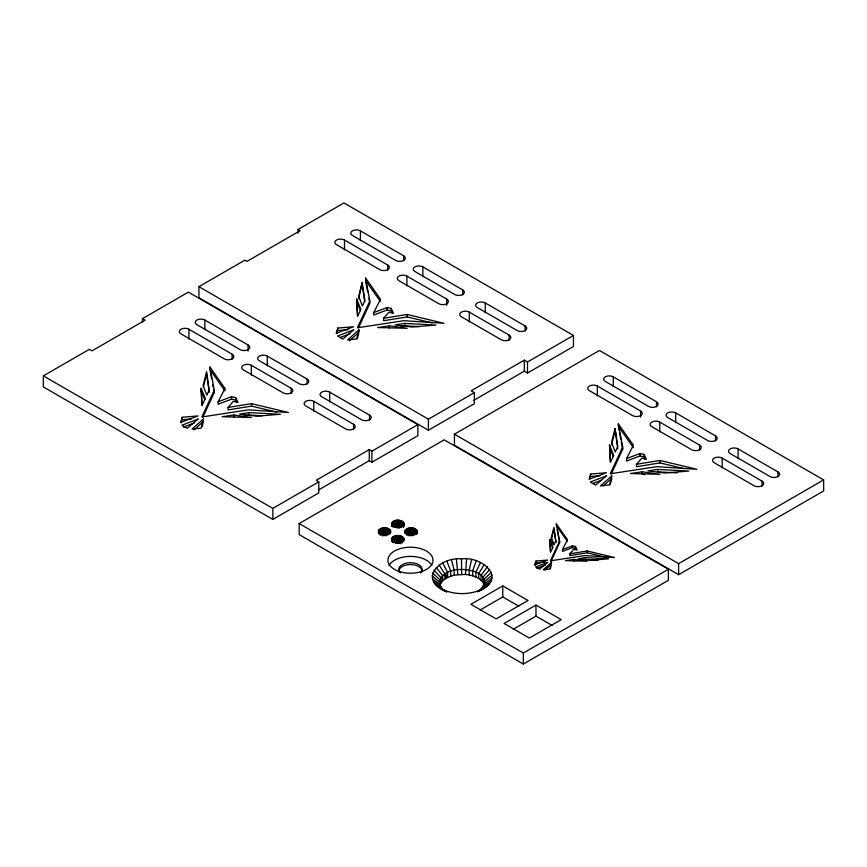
<?xml version="1.0" encoding="UTF-8"?>
<svg xmlns="http://www.w3.org/2000/svg" width="867" height="867" viewBox="0 0 867 867"><rect width="100%" height="100%" fill="white"/><g stroke="black" fill="none" stroke-linecap="round" stroke-linejoin="round"><path stroke-width="1.3" d="M404.033 523.57C403.036 528.762 392.903 528.783 391.656 523.722C393.336 518.163 405.637 519.138 404.033 526.031M417.32 531.243C416.323 536.435 406.179 536.456 404.932 531.395C406.612 525.836 418.924 526.8 417.32 533.693M438.355 586.861L446.884 591.966C417.233 580.489 438.973 556.701 461.493 558.901C483.201 556.018 507.997 579.34 478.064 591.587C504.616 568.925 437.987 559.052 439.602 584.564M393.542 526.139L393.856 521.067L393.856 527.201L397.715 526.356L401.638 527.103L401.638 520.969M466.576 559.085L465.471 574.42C472.472 575.179 480.665 577.487 484.057 584.282L484.057 579.373L491.361 572.231M378.478 530.788C378.586 536.326 388.871 536.5 390.735 531.85C389.955 526.659 380.765 526.616 378.478 530.788L378.478 533.248M391.656 539.057C393.119 534.137 403.285 534.202 404.011 539.512C402.039 543.999 392.979 543.988 391.656 539.057L391.656 541.517M471.54 559.768L469.188 570.02L469.188 574.929M202.098 426.683L203.377 421.514L193.915 429.891M358.949 329.883L356.705 338.921L347.591 339.929L358.949 329.883L358.949 332.332L349.488 340.709M357.345 338.791L358.624 333.622M551.542 562.38L549.884 569.077L543.143 569.814L551.542 562.38L550.437 568.665M610.205 484.783L611.809 478.313L603.291 485.856M442.755 562.986L447.6 572.437L446.191 578.094L442.69 580.706L440.002 584.824L440.002 579.915L432.622 572.957M203.42 386.736L206.617 374.208L209.348 392.112L206.617 371.748L203.106 385.533L206.823 395.211L209.348 389.662M358.678 296.351L362.178 282.566L364.92 300.47L362.395 306.018L358.678 296.351L358.678 298.801L362.178 282.566M551.336 537.573L553.937 527.374L555.964 542.439L553.937 529.184L551.336 539.382L551.336 537.573L554.089 544.725L555.964 540.618M615.039 428.547L611.538 442.333L615.256 452L617.781 446.462L615.039 428.547L617.781 448.911M611.538 444.782L615.039 430.997M182.265 417.255L180.629 422.478L198.023 415.922L182.265 417.255L181.279 422.847M337.837 328.062L336.201 333.296L353.595 326.74L337.837 328.062L336.851 333.654M535.925 561.036L534.701 564.905L547.586 560.06L535.925 561.036L535.112 565.436M590.698 474.054L589.051 479.278L606.456 472.721L590.698 474.054L590.037 478.595M476.221 560.927L472.699 570.887L472.699 575.796M209.912 367.055L209.912 369.505L224.943 390.854L224.943 388.405L209.912 367.055L214.268 390.139L201.859 416.962L248.439 409.863L288.418 412.486L251.582 403.664L228.075 407.447L228.075 409.896L251.582 406.124L276.584 412.107M202.986 416.973L214.268 392.588L214.268 390.139M392.383 313.312L391.245 310.863L387.115 309.985L373.72 315.046L373.72 312.597L380.515 299.223L365.484 277.863L369.841 300.947L357.421 327.769L404.011 320.682L443.991 323.304L407.154 314.483L383.647 318.254L383.647 320.714L407.154 316.932L432.156 322.914M358.559 327.791L369.841 303.407L369.841 300.947M562.477 549.591L572.393 545.842L575.439 546.503L575.439 548.312L572.393 547.662L562.477 551.412L562.477 549.591L567.495 539.697L556.376 523.896L559.594 540.975L550.415 560.819L584.889 555.574L614.475 557.514L587.208 550.989L569.814 553.785L569.814 555.595L587.208 552.799L607.984 557.774M550.957 561.469L559.594 542.796L559.594 540.975M645.232 459.293L644.094 456.855L639.976 455.966L626.581 461.027L626.581 458.578L633.365 445.204L618.334 423.855L622.69 446.938L610.281 473.761L656.861 466.663L696.851 469.285L660.004 460.464L636.497 464.246L636.497 466.695L660.004 462.913L683.695 468.592M611.408 473.772L622.69 449.388L622.69 446.938M480.513 562.52L475.918 572.09L475.918 576.999M236.81 402.494L235.672 400.055L231.554 399.167L218.148 404.239L218.148 401.779L224.943 388.405M484.263 564.515L478.725 573.586L478.725 578.484M487.384 566.845L481.066 575.33L481.066 580.24M228.075 407.447L233.364 401.302L237.948 402.483L235.672 397.606L231.554 396.718L218.148 401.779M383.647 318.254L388.936 312.12L393.51 313.29L391.245 308.414L387.115 307.525L373.72 312.597M636.497 464.246L641.797 458.101L646.37 459.282L644.094 454.395L639.976 453.517L626.581 458.578M569.814 553.785L573.726 549.245L577.119 550.111L575.439 546.503M489.768 569.435L482.865 577.281L482.865 582.18M545.007 569.987L551.542 564.2M492.12 575.146L484.62 581.551L484.62 585.236M484.545 583.762L492.012 578.083M483.819 585.929L491.047 580.977M482.464 587.989L489.248 583.729M477.316 591.706L483.385 588.52M480.535 589.896L486.669 586.265M318.449 490.018L369.266 460.68L371.921 462.209L417.872 435.678L417.872 424.646L371.921 451.176L369.266 449.637L316.141 480.307L318.796 481.846L318.796 492.889L272.845 519.42L43.35 386.92L43.35 375.877L89.301 349.347L91.956 350.875L145.082 320.205L142.426 318.677L142.426 322.351M142.426 318.677L188.377 292.146L417.872 424.646M473.48 400.511L524.297 371.174L527.494 373.027L573.445 346.497L573.445 335.453L527.494 361.983L524.297 360.13L471.171 390.811L474.368 392.653L474.368 403.697L428.417 430.227L198.922 297.728L198.922 286.684L244.873 260.154L246.987 261.379L300.112 230.709L297.999 229.484L297.999 233.169M297.999 229.484L343.95 202.954L573.445 335.453M43.35 375.877L272.845 508.376L318.796 481.846M198.922 286.684L428.417 419.184L474.368 392.653M299.169 523.57L444.197 439.84L668.381 569.272L668.381 580.316L523.354 664.046L299.169 534.614L299.169 523.57L523.354 653.003L668.381 569.272M454.438 434.204L599.465 350.474L823.65 479.906L823.65 490.95L678.623 574.68L454.438 445.248L454.438 434.204L678.623 563.637L823.65 479.906M502.773 585.908L470.9 604.31L496.13 618.886L528.003 600.484L502.773 585.908L502.773 596.951L480.004 610.097M535.969 605.079L504.095 623.481L529.336 638.047L561.209 619.645L535.969 605.079L535.969 616.123L513.21 629.269M465.471 574.42L454.167 575.114L446.191 578.094L444.901 573.997L439.157 565.067M414.925 528.642L414.925 534.776L411.001 534.029L407.132 534.863L407.132 528.729L406.753 535.069L406.395 529.163L406.395 534.072M339.983 337.545L349.91 333.752M183.165 427.203L194.338 422.944M592.833 483.526L601.525 480.21M536.857 568.297L545.224 565.111M479.484 590.416C467.443 594.968 453.419 594.729 441.802 589.029M388.362 528.642L388.362 534.776L385.49 534.061L381.437 534.516L381.437 528.382M401.638 536.305L401.638 542.439L398.766 541.734L394.713 542.189L394.713 536.055M394.615 526.02L395.807 525.76M404.77 323.413L395.049 324.93L411.955 327L435.971 325.071L404.77 323.413L404.77 325.873L401.118 326.436M249.197 412.605L239.476 414.123L256.383 416.193L280.399 414.263L249.197 412.605L249.197 415.055L244.331 415.813M657.619 469.405L647.898 470.922L664.816 472.992L688.821 471.063L657.619 469.405L657.619 471.854L677.127 472.894M585.442 557.6L578.256 558.727L590.763 560.255L608.536 558.825L585.442 557.6L585.442 559.421L598.273 560.104M389.402 325.84L377.644 327.542L407.187 328.29L389.402 325.84L389.402 328.29M233.83 415.022L222.071 416.724L251.614 417.482L233.83 415.022L233.83 417.482M642.252 471.821L630.504 473.523L660.047 474.282L642.252 471.821L642.252 474.282L644.799 474.628M574.073 559.388L565.382 560.656L587.241 561.209L574.073 559.388L574.073 561.209M337.837 330.522L348.35 329.633M182.265 419.704L191.466 418.934M590.698 476.503L599.888 475.734M535.925 562.856L544.985 562.087M404.77 325.873L419.064 326.631M249.197 415.055L262.192 415.748M414.079 533.617L415.206 533.964M360.423 230.86L403.654 255.819A5.636 3.251 0 0 1 403.654 260.425A5.636 3.251 0 0 1 395.688 260.425L352.457 235.466A5.636 3.251 0 0 1 352.457 230.86A5.636 3.251 0 0 1 360.423 230.86L360.423 240.679M422.847 266.906L462.685 289.903A5.636 3.251 0 0 1 462.685 294.509A5.636 3.251 0 0 1 454.72 294.509L414.881 271.501A5.636 3.251 0 0 1 414.881 266.906A5.636 3.251 0 0 1 422.847 266.906L422.847 276.714M485.271 302.941L525.109 325.949A5.636 3.251 0 0 1 525.109 330.544A5.636 3.251 0 0 1 517.144 330.544L477.294 307.536A5.636 3.251 0 0 1 477.294 302.941A5.636 3.251 0 0 1 485.271 302.941L485.271 312.759M613.283 376.852L656.514 401.811A5.636 3.251 0 0 1 656.514 406.406A5.636 3.251 0 0 1 648.549 406.406L605.318 381.447A5.636 3.251 0 0 1 605.318 376.852A5.636 3.251 0 0 1 613.283 376.852L613.283 386.66M675.707 412.887L715.546 435.895A5.636 3.251 0 0 1 715.546 440.49A5.636 3.251 0 0 1 707.58 440.49L667.731 417.493A5.636 3.251 0 0 1 667.731 412.887A5.636 3.251 0 0 1 675.707 412.887L675.707 422.706M738.12 448.922L777.97 471.93A5.636 3.251 0 0 1 777.97 476.525A5.636 3.251 0 0 1 769.994 476.525L730.155 453.528A5.636 3.251 0 0 1 730.155 448.922A5.636 3.251 0 0 1 738.12 448.922L738.12 458.741M344.492 240.061L387.722 265.031A5.636 3.251 0 0 1 387.722 269.626A5.636 3.251 0 0 1 379.757 269.626L336.515 244.667A5.636 3.251 0 0 1 336.515 240.061A5.636 3.251 0 0 1 344.492 240.061L344.492 249.88M446.754 299.104A5.636 3.251 0 0 1 446.754 303.71A5.636 3.251 0 0 1 438.778 303.71L398.939 280.702A5.636 3.251 0 0 1 398.939 276.107A5.636 3.251 0 0 1 406.905 276.107L446.754 299.104L446.754 305.238M469.329 312.142L509.167 335.15A5.636 3.251 0 0 1 509.167 339.745A5.636 3.251 0 0 1 501.202 339.745L461.363 316.748A5.636 3.251 0 0 1 461.363 312.142A5.636 3.251 0 0 1 469.329 312.142L469.329 321.96M597.341 386.053L640.583 411.012A5.636 3.251 0 0 1 640.583 415.607A5.636 3.251 0 0 1 632.607 415.607L589.376 390.649A5.636 3.251 0 0 1 589.376 386.053A5.636 3.251 0 0 1 597.341 386.053L597.341 395.861M699.604 445.096A5.636 3.251 0 0 1 699.604 449.691A5.636 3.251 0 0 1 691.638 449.691L651.8 426.694A5.636 3.251 0 0 1 651.8 422.088A5.636 3.251 0 0 1 659.765 422.088L699.604 445.096L699.604 449.995M722.189 458.123L762.028 481.131A5.636 3.251 0 0 1 762.028 485.737A5.636 3.251 0 0 1 754.062 485.737L714.213 462.729A5.636 3.251 0 0 1 714.213 458.123A5.636 3.251 0 0 1 722.189 458.123L722.189 467.942M204.85 320.053L248.081 345.012A5.636 3.251 0 0 1 248.081 349.618A5.636 3.251 0 0 1 240.116 349.618L196.885 324.648A5.636 3.251 0 0 1 196.885 320.053A5.636 3.251 0 0 1 204.85 320.053L204.85 329.861M267.274 356.088L307.113 379.096A5.636 3.251 0 0 1 307.113 383.691A5.636 3.251 0 0 1 299.148 383.691L259.309 360.694A5.636 3.251 0 0 1 259.309 356.088A5.636 3.251 0 0 1 267.274 356.088L267.274 365.907M329.698 392.133L369.537 415.13A5.636 3.251 0 0 1 369.537 419.736A5.636 3.251 0 0 1 361.572 419.736L321.722 396.728A5.636 3.251 0 0 1 321.722 392.133A5.636 3.251 0 0 1 329.698 392.133L329.698 401.941M188.919 329.254L232.15 354.213A5.636 3.251 0 0 1 232.15 358.819A5.636 3.251 0 0 1 224.185 358.819L180.943 333.849A5.636 3.251 0 0 1 180.943 329.254A5.636 3.251 0 0 1 188.919 329.254L188.919 339.062M291.182 388.297A5.636 3.251 0 0 1 291.182 392.892A5.636 3.251 0 0 1 283.206 392.892L243.367 369.895A5.636 3.251 0 0 1 243.367 365.289A5.636 3.251 0 0 1 251.332 365.289L291.182 388.297L291.182 393.206M313.756 401.334L353.606 424.331A5.636 3.251 0 0 1 353.606 428.937A5.636 3.251 0 0 1 345.63 428.937L305.791 405.929A5.636 3.251 0 0 1 305.791 401.334A5.636 3.251 0 0 1 313.756 401.334L313.756 411.142M502.773 596.951L518.824 606.228M535.969 616.123L552.03 625.389M435.592 584.391L444.294 590.34M433.587 581.681L440.729 586.46L442.224 588.487M432.405 578.82L439.84 584.315L440.729 586.46M432.08 575.883L439.602 582.104L439.84 584.315M434.009 570.128L441.043 577.79L441.043 582.7M436.209 567.473L442.69 575.796L442.69 580.706M633.365 447.654L618.334 426.304L618.334 423.855M567.495 541.507L556.376 525.705L556.376 523.896M380.515 301.673L365.484 280.323L367.662 291.865M609.523 445.042L613.728 455.316L610.509 462.165L609.523 445.042L610.357 461.992M609.523 447.502L613.262 456.627M549.851 539.577L552.962 547.175L550.588 552.246L549.851 539.577L550.437 551.531M549.851 541.387L552.517 547.911M356.662 299.061L360.867 309.324L357.659 316.184L356.662 299.061L356.662 301.51L360.401 310.646M201.09 388.243L205.295 398.517L202.087 405.377L201.09 388.243L201.935 405.192M201.09 390.703L204.829 399.828M551.802 540.575L553.179 544.162M446.917 561.285L450.721 571.158L450.721 576.067M451.523 560.017L454.167 570.204L454.167 575.114M618.583 427.594L619.06 430.151M619.547 432.72L620.761 439.135M621.238 441.693L622.69 449.388M557.123 529.65L559.594 542.796M368.865 298.27L369.353 300.838M210.15 370.794L211.602 378.489M212.816 384.894L213.293 387.462M213.781 390.031L214.268 392.588M362.178 285.015L364.725 301.651M456.421 559.215L457.852 574.518M393.39 526.226L393.109 521.49L393.109 526.399M356.738 302.832L357.507 316M461.493 558.901L461.656 574.279M777.97 471.93L777.97 476.839M762.028 481.131L762.028 486.04M715.546 435.895L715.546 440.794M678.623 563.637L678.623 574.68M660.004 460.464L660.004 462.913M659.765 422.088L659.765 431.907M656.514 401.811L656.514 406.721M644.094 454.395L644.094 456.855M640.583 411.012L640.583 417.146M639.976 453.517L639.976 455.966M587.208 550.989L587.208 552.799M572.393 545.842L572.393 547.662M527.494 361.983L527.494 373.027M525.109 325.949L525.109 330.847M524.297 360.13L524.297 371.174M523.354 653.003L523.354 664.046M509.167 335.15L509.167 340.048M462.685 289.903L462.685 294.813M447.6 572.437L447.6 577.346M444.901 573.997L444.901 578.907M428.417 419.184L428.417 430.227M417.157 530.637L417.157 533.097M416.832 530.062L416.832 533.747M416.333 529.531L416.333 534.44M415.694 529.043L415.694 533.953M414.036 528.306L414.036 534.44M413.071 528.068L413.071 534.202M412.865 533.378L412.865 535.839M412.053 527.927L412.053 534.061M411.608 533.27L411.608 535.73M411.001 527.895L411.001 534.029M410.329 533.292L410.329 535.741M409.95 527.96L409.95 534.094M409.083 533.433L409.083 535.882M408.942 528.122L408.942 534.256M407.989 528.382L407.989 534.516M407.154 314.483L407.154 316.932M406.905 276.107L406.905 285.915M405.789 529.661L405.789 533.335M405.333 530.203L405.333 533.888M405.041 530.788L405.041 533.248M403.881 522.974L403.881 525.424M403.881 538.309L403.881 540.759M403.654 255.819L403.654 260.729M403.545 522.4L403.545 527.309M403.545 537.735L403.545 541.409M403.057 521.858L403.057 526.768M403.057 537.193L403.057 540.878M402.418 521.381L402.418 526.291M402.418 536.716L402.418 542.85M400.76 520.644L400.76 526.778M400.76 535.979L400.803 543.739M399.785 520.406L399.785 526.54M399.785 535.741L399.785 541.875M399.589 525.716L399.589 528.166M399.589 541.051L399.589 543.501M398.766 520.265L398.766 526.399M398.766 535.6L398.766 541.734M398.332 525.608L398.332 528.057M398.332 540.943L398.332 543.392M397.715 520.222L397.715 526.356M397.715 535.557L397.715 541.691M397.053 525.619L397.053 528.079M397.053 540.954L397.053 543.414M396.674 520.287L396.674 526.421M396.674 535.622L396.674 541.756M395.807 541.095L395.807 543.555M395.666 520.449L395.666 526.583M395.666 535.784L395.666 541.918M394.713 520.72L394.713 526.854M393.856 542.536L393.856 536.402L393.466 542.742L393.109 536.836L393.109 541.734M392.502 521.988L392.502 526.898M392.502 537.323L392.502 542.233M392.047 522.541L392.047 526.215M392.047 537.876L392.047 541.55M391.765 523.126L391.765 525.575M391.765 538.461L391.765 540.91M391.656 523.722L391.656 526.182M391.245 308.414L391.245 310.863M390.594 530.637L390.594 533.097M390.269 530.062L390.269 533.747M389.782 529.531L389.782 533.205M389.131 529.043L389.131 533.953M387.722 265.031L387.722 269.93M387.473 528.306L387.473 534.44M387.115 307.525L387.115 309.985M386.509 528.068L386.509 534.202M386.303 533.378L386.303 535.839M385.49 527.927L385.49 534.061M385.046 533.27L385.046 535.73M384.439 527.895L384.439 534.029M383.778 533.292L383.778 535.741M383.387 527.96L383.387 534.094M382.52 533.433L382.52 535.882M382.38 528.122L382.38 534.256M380.57 534.863L380.57 528.729L380.19 535.069L379.833 529.163L379.833 534.072M379.226 529.661L379.226 533.335M378.771 530.203L378.771 533.888M371.921 451.176L371.921 462.209M369.537 415.13L369.537 420.04M369.266 449.637L369.266 460.68M353.606 424.331L353.606 429.241M307.113 379.096L307.113 384.005M272.845 508.376L272.845 519.42M251.582 403.664L251.582 406.124M251.332 365.289L251.332 375.108M248.081 345.012L248.081 351.146M235.672 397.606L235.672 400.055M232.15 354.213L232.15 359.122M231.554 396.718L231.554 399.167M398.853 571.797A11.65 6.719 0 0 1 410.459 564.547A11.65 6.719 0 0 1 422.077 571.787M389.034 565.403A22.542 13.016 0 0 1 410.47 556.408A22.542 13.016 0 0 1 431.907 565.403M400.543 572.935A11.65 6.719 0 0 1 402.895 564.319A11.65 6.719 0 0 1 418.024 564.309A11.65 6.719 0 0 1 420.397 572.935M203.377 419.064L201.133 428.114L192.03 429.111L203.377 419.064M611.809 475.864L609.566 484.913L600.452 485.91L611.809 475.864M198.066 419.075L187.239 428.265L181.929 425.22L198.066 419.075M353.638 329.883L342.812 339.084L337.501 336.028L353.638 329.883M606.488 475.864L595.672 485.065L590.351 482.019L606.488 475.864M547.608 562.39L539.599 569.196L535.665 566.942L547.608 562.39M399.199 571.494A22.542 13.016 0 0 0 433.001 560.223A22.542 13.016 0 0 0 399.199 548.952A22.542 13.016 0 0 0 399.199 571.494"/></g></svg>
